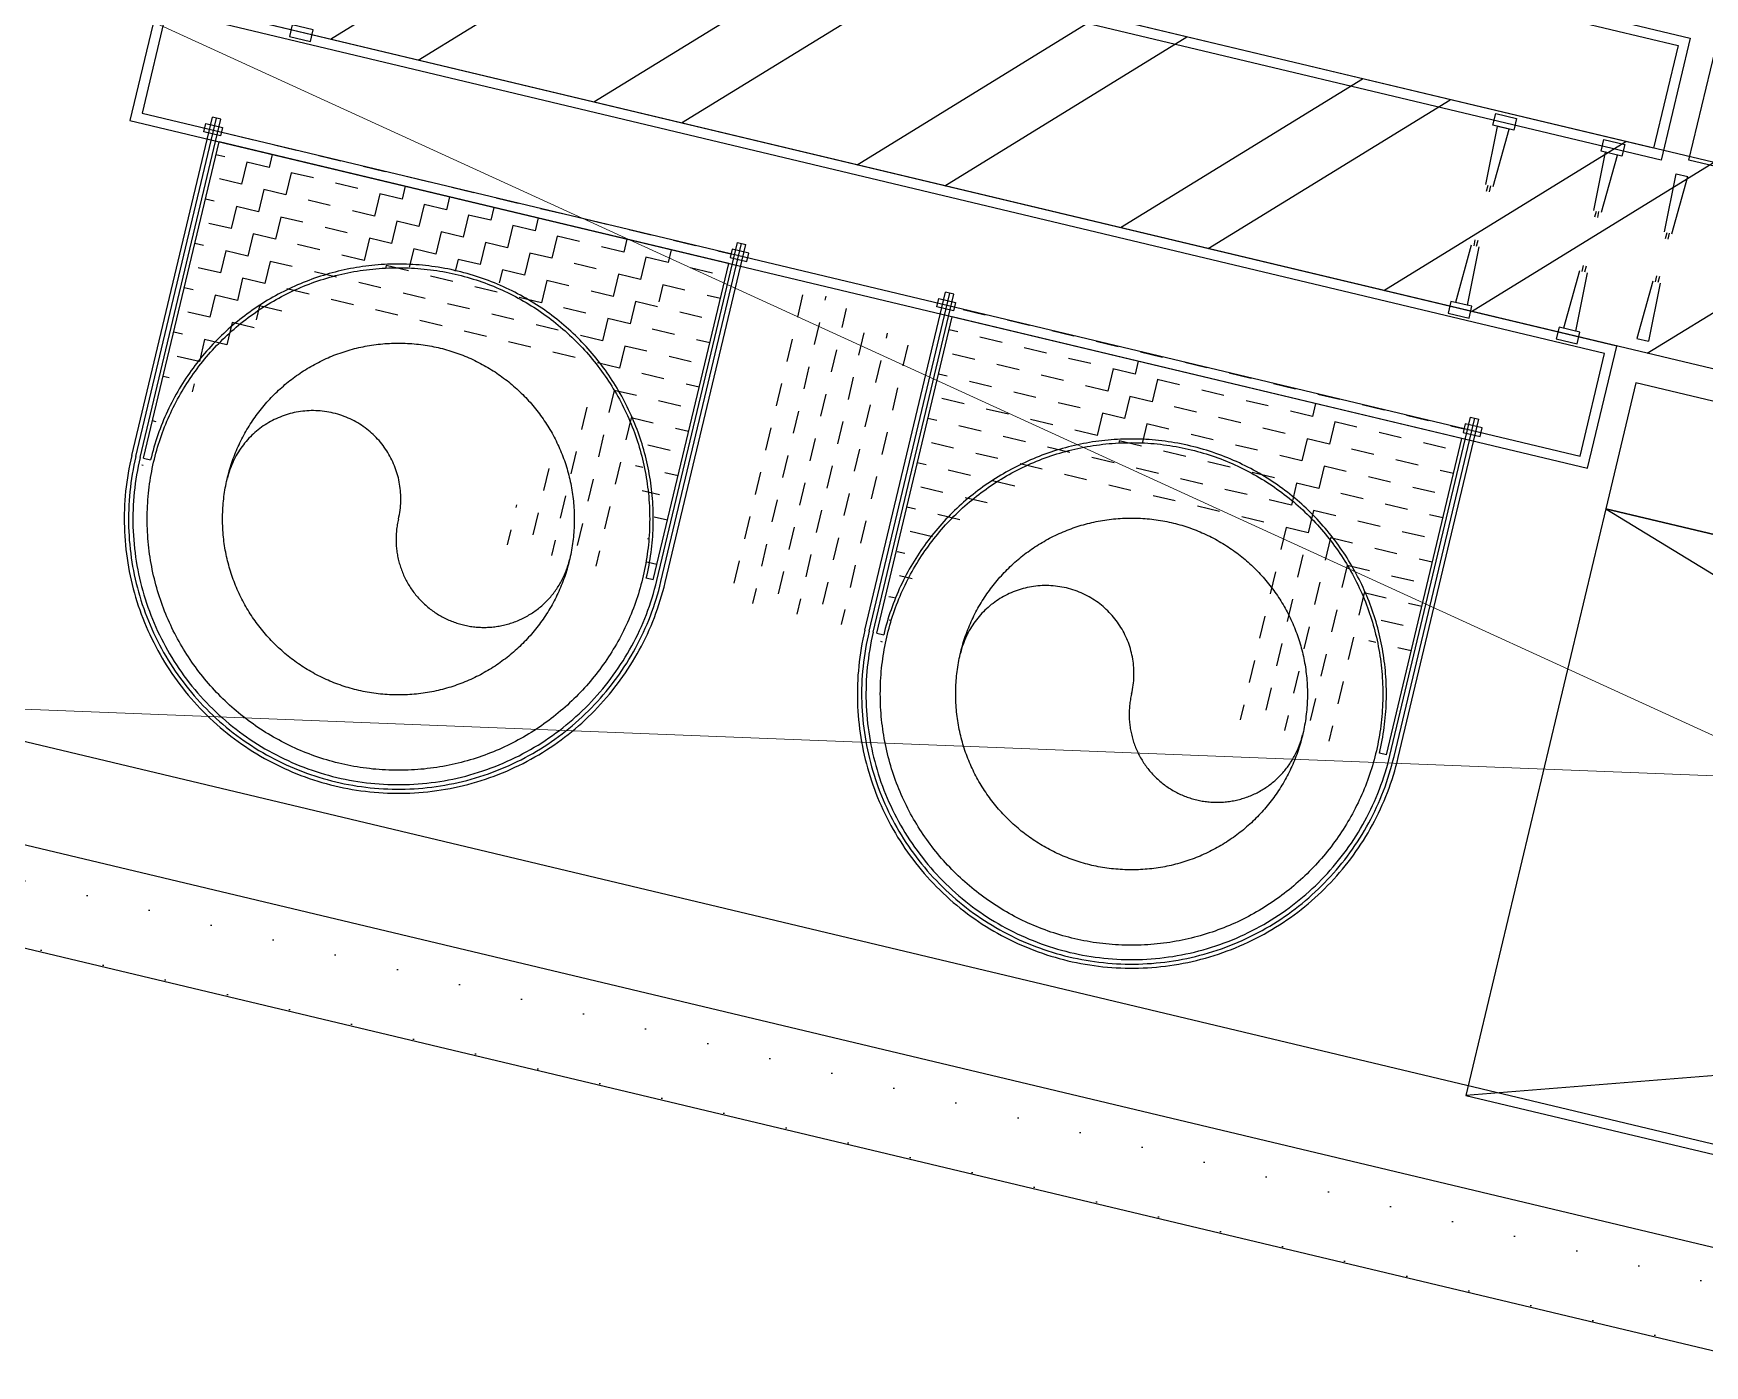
# Model space of a CAD drawing. Header units: millimetres. Extents: x 783817721 to 783927949, y 1443754877 to 1443839643.
# Drawn here: x 783889076 to 783890739, y 1443796080 to 1443797405 of the extents above; entities that cross this region are included whole.
import ezdxf

# ---------------------------------------------------------------- set-up
doc = ezdxf.new("R2010")
doc.units = ezdxf.units.MM
doc.header["$LTSCALE"] = 700
doc.linetypes.add('HIDDEN', pattern=[9.524999999999999, 6.35, -3.175])
doc.layers.get('0').update_dxf_attribs({"linetype": 'CONTINUOUS'})
doc.layers.add('A-CUTOUT BELOW', color=8, linetype='HIDDEN', lineweight=5)
for name, color, linetype in [('A-HATCH', 8, 'CONTINUOUS'), ('A-LOW WALL HT', 2, 'CONTINUOUS'), ('A-SERVICE', 254, 'HIDDEN'), ('A-SILL', 2, 'CONTINUOUS'), ('A-WALL-XXX', 7, 'CONTINUOUS')]:
    doc.layers.add(name, color=color, linetype=linetype)

# ---------------------------------------------------------------- blocks, each defined once
blk = doc.blocks.new('A$C9b6d854f')
at = {"layer": 'A-SERVICE'}
h = blk.add_hatch(dxfattribs=at)
h.set_pattern_fill('ZIGZAG', color=256, scale=7.142857144961227, angle=179.9999997041104)
h.set_pattern_definition([(179.9999997041102, (1296350.509946942, -299820.5310945511), (-22.67857155236964, -22.67857131813429), [22.67857143525189, -22.67857143525189]), (269.9999997041106, (1296327.831375182, -299820.5310919285), (22.67857131813429, -22.67857155236964), [22.67857143525193, -22.67857143525193])])
edge = h.paths.add_edge_path()
edge.add_line((-17261.45721548796, 4834.460300445557), (-17261.45721712419, 4551.307594905051))
edge.add_line((-17261.4572172761, 4551.307594776154), (-17254.3143598507, 4551.307594854641))
edge.add_arc((-17000.74293124676, 4551.307593107224), 253.5714285410236, -2.93598873213341e-07, 179.9999997588025, ccw=False)
edge.add_line((-16747.17150211334, 4551.307591438293), (-16740.02864463262, 4551.307591284871))
edge.add_line((-16740.02864462137, 4551.307591438293), (-16740.02864365012, 4874.914842799963))
edge.add_line((-16740.02864402533, 4874.914843559265), (-17261.45721541247, 4874.914845210849))
h = blk.add_hatch(dxfattribs=at)
h.set_pattern_fill('ZIGZAG', color=256, scale=7.142857144961227, angle=179.9999997041104)
h.set_pattern_definition([(179.9999997041102, (1297100.509946644, -299820.7012352943), (-22.67857155236964, -22.67857131813429), [22.67857143525187, -22.67857143525187]), (269.9999997041106, (1297077.831374824, -299820.7012343407), (22.67857131813429, -22.67857155236964), [22.67857143525193, -22.67857143525193])])
edge = h.paths.add_edge_path()
edge.add_line((-16511.45721554756, 4834.460294723511), (-16511.4572169625, 4551.30758825536))
edge.add_line((-16511.45721650124, 4551.307588100433), (-16504.31435940247, 4551.307590061871))
edge.add_arc((-16250.74293088913, 4551.307587862015), 253.5714286569791, -2.87348598249082e-07, 179.9999997650528, ccw=False)
edge.add_line((-15997.17150229216, 4551.307586669922), (-15990.02864491678, 4551.307587471805))
edge.add_line((-15990.02864509821, 4551.307587146759), (-15990.02864412696, 4874.914838508429))
edge.add_line((-15990.02864384651, 4874.914837598801), (-16511.45721505707, 4874.91483953762))
for p, q in [((-16025.47895562649, 5125.963308095932, 1.116132010315322e-08), (-16027.55614280701, 5185.02765917778, 1.116132010315322e-08)), ((-16015.55614304543, 5185.027660369873, 1.116132010315322e-08), (-16027.55614280701, 5185.02765917778, 1.116132010315322e-08)), ((-16017.73467570543, 5125.963309288025, 1.116132010315322e-08), (-16015.55614304543, 5185.027660369873, 1.116132010315322e-08)), ((-15914.84578627348, 5125.963310956955, 1.116132010315322e-08), (-15916.92297434807, 5185.027658939362, 1.116132010315322e-08)), ((-15904.92297440767, 5185.027659654617, 1.116132010315322e-08), (-15916.92297434807, 5185.027658939362, 1.116132010315322e-08)), ((-15907.10150653124, 5125.963308572769, 1.116132010315322e-08), (-15904.92297440767, 5185.027659654617, 1.116132010315322e-08)), ((-15841.58605402708, 5121.402711629868), (-15843.76458704472, 5180.467062234879)), ((-15843.76458704472, 5180.467062234879), (-15831.76458722353, 5180.467059850693)), ((-15833.8417750597, 5121.402711391449), (-15831.76458722353, 5180.467059850693)), ((-16023.16329580545, 5119.93727183342, 1.116132010315322e-08), (-16022.95137065649, 5125.963308095932, 1.116132010315322e-08)), ((-16020.16329532862, 5119.936708927155, 1.116132010315322e-08), (-16020.38558089733, 5125.963307857513, 1.116132010315322e-08)), ((-15912.53012621403, 5119.937271118164, 1.116132010315322e-08), (-15912.3182015419, 5125.963308334351, 1.116132010315322e-08)), ((-15909.53012579679, 5119.936708927155, 1.116132010315322e-08), (-15909.75241190195, 5125.963309288025, 1.116132010315322e-08)), ((-15839.15743547678, 5115.376110315323), (-15838.93515014648, 5121.402709245682)), ((-15836.15743505955, 5115.3766746521), (-15836.3693600297, 5121.402711391449)), ((-15839.15743488073, 5077.009667634964, 1.117585673676318e-08), (-15838.93514943123, 5070.983068704605, 1.117585673676318e-08)), ((-15836.15743464231, 5077.009103536606, 1.117585673676318e-08), (-15836.36935931444, 5070.983066797256, 1.117585673676318e-08)), ((-16025.4789531827, 5064.064252138138), (-16027.55614036322, 5004.99990105629)), ((-16023.16329336166, 5070.09028840065), (-16022.9513682127, 5064.064252138138)), ((-16020.16329288483, 5070.090851306915), (-16020.38557845354, 5064.064252376556)), ((-16017.73467326164, 5064.064250946045), (-16015.55614060163, 5004.999899864197)), ((-15914.84578382969, 5064.064249277115), (-15916.92297190428, 5004.999901294708)), ((-15912.53012377024, 5070.090289115906), (-15912.31819909811, 5064.064251899719)), ((-15909.530123353, 5070.090851306915), (-15909.75240945816, 5064.064250946045)), ((-15907.10150408745, 5064.064251661301), (-15904.92297196388, 5004.999900579453)), ((-15841.58605355024, 5070.983066797256, 1.117585673676318e-08), (-15843.76458632946, 5011.918715715408, 1.117585673676318e-08)), ((-15833.84177434444, 5070.983066320419, 1.117585673676318e-08), (-15831.7645868659, 5011.918718099594, 1.117585673676318e-08)), ((-15843.76458632946, 5011.918715715408, 1.117585673676318e-08), (-15831.7645868659, 5011.918718099594, 1.117585673676318e-08)), ((-16015.55614060163, 5004.999899864197), (-16027.55614036322, 5004.99990105629)), ((-15904.92297196388, 5004.999900579453), (-15916.92297190428, 5004.999901294708)), ((-17265.02864414454, 4897.315531730652), (-17273.60007244349, 4897.315531253815)), ((-17273.60007411242, 4551.307594537735), (-17273.60007244349, 4897.315531253815)), ((-17269.31435930729, 4551.307594060898), (-17269.3143581152, 4897.315530538559)), ((-17265.02864569426, 4551.307594060898), (-17265.02864414454, 4897.315531730652)), ((-16736.45721632242, 4551.307590723038), (-16736.45721495152, 4897.315529823303)), ((-16736.45721495152, 4897.315529823303), (-16727.8857870698, 4897.31552863121)), ((-16732.17150229216, 4551.307591438293), (-16732.17150038481, 4897.315527915955)), ((-16727.88578784466, 4551.307591199875), (-16727.8857870698, 4897.31552863121)), ((-16515.02864414454, 4897.315526008606), (-16523.60007148981, 4897.315524578094)), ((-16523.6000739336, 4551.307589054108), (-16523.60007148981, 4897.315524578094)), ((-16519.31436002254, 4551.307590007782), (-16519.31435823441, 4897.315525531769)), ((-16515.0286449194, 4551.307587862015), (-16515.02864414454, 4897.315526008606)), ((-15986.45721638203, 4551.307586193085), (-15986.45721483231, 4897.315522909164)), ((-15986.45721483231, 4897.315522909164), (-15977.8857870698, 4897.315521717072)), ((-15982.17150241137, 4551.307587385178), (-15982.17150092125, 4897.31552362442)), ((-15977.88578790426, 4551.307586431503), (-15977.8857870698, 4897.315521717072)), ((-17261.4572172761, 4551.307594776154), (-17261.45721542835, 4874.914845228195)), ((-16740.02864390612, 4874.914843559265), (-17261.45721542835, 4874.914845228195)), ((-16740.02864462137, 4551.307591438293), (-16740.02864390612, 4874.914843559265)), ((-16511.45721650124, 4551.307588100433), (-16511.45721495152, 4874.914839744568)), ((-15990.02864384651, 4874.914837598801), (-16511.45721495152, 4874.914839744568)), ((-15990.02864509821, 4551.307587146759), (-15990.02864384651, 4874.914837598801)), ((-15834.43178641796, 4839.977085351944, 1.117585983676318e-08), (-13984.71797132492, 4239.977086305618, 1.117585983676318e-08)), ((-13984.71797209978, 4839.977084636688, 1.117585983676318e-08), (-15834.43178641796, 4239.977085351944, 1.117585983676318e-08)), ((-17261.4572172761, 4551.307594776154), (-17254.31435996294, 4551.307595729828)), ((-16740.02864462137, 4551.307591438293), (-16747.17150211334, 4551.307591438293)), ((-16511.45721650124, 4551.307588100433), (-16504.31435972452, 4551.307589054108)), ((-15990.02864509821, 4551.307587146759), (-15997.17150229216, 4551.307586669922))]:
    blk.add_line(p, q, dxfattribs=at)
for points in [[(-15834.43175804615, 5325.467056274414), (-13766.63910004029, 5325.467056274414), (-13766.63910004029, 5196.486629460655), (-15834.43175804615, 5196.486629460655)], [(-15861.45880997181, 4999.999898910522), (-17352.61549890041, 4999.999907255173), (-17352.61549925804, 4874.99990606308), (-15861.45880943537, 4874.999898195267)], [(-15871.45880925655, 4989.999898672104), (-17342.61549979448, 4989.999907493591), (-17342.61549991369, 4884.999906539917), (-15871.45881026983, 4884.999899625778)], [(-17217.53798282146, 5004.99990606308), (-17217.53798317909, 4992.999907970428), (-17196.21722131968, 4992.999907016754), (-17196.21722090244, 5004.99990773201)], [(-16032.18779444695, 5004.999902009964), (-16032.1877951622, 4992.999900341034), (-16010.86703300476, 4992.999901771545), (-16010.86703342199, 5004.999902248383)], [(-15921.55462563038, 5004.999899864197), (-15921.55462527275, 4992.999899864197), (-15900.23386347294, 4992.999900341034), (-15900.23386406898, 5004.999900341034)], [(-15834.43175804615, 4839.977075144579), (-13766.63910004029, 4839.977075144579), (-13766.63910004029, 4968.957501958338), (-15834.43175804615, 4968.957501958338)], [(-17278.61743652821, 4881.047855138779), (-17278.61743611097, 4889.619282007217), (-17261.47457891703, 4889.619282960892), (-17261.47457897663, 4881.047853946686)], [(-16722.86842262745, 4881.047851800919), (-16722.8684232235, 4889.619280815125), (-16740.01128023863, 4889.619280576706), (-16740.01128071547, 4881.04785323143)], [(-16528.61743682623, 4881.047848939896), (-16528.61743611097, 4889.619277715683), (-16511.47457873821, 4889.619276285172), (-16511.47457891703, 4881.047848939896)], [(-15972.8684232235, 4881.047847747803), (-15972.86842310429, 4889.619275093079), (-15990.01128017902, 4889.619275093079), (-15990.01127970219, 4881.04784655571)]]:
    blk.add_lwpolyline(points, close=True, dxfattribs=at)
at = {"layer": 'A-SERVICE', "elevation": 1.117586731838158e-08}
for points in [[(-15861.4588124156, 5190.027661323547), (-17352.6155013442, 5190.027652978897), (-17352.61550170183, 5315.02765417099), (-15861.45881187916, 5315.027662038803)], [(-15871.45881170034, 5200.027661561966), (-17342.61550223827, 5200.027652740479), (-17342.61550235748, 5305.027653694153), (-15871.45881271362, 5305.027660608292)], [(-16032.18779689074, 5185.027658224106), (-16032.18779760599, 5197.027659893036), (-16010.86703544855, 5197.027658462524), (-16010.86703586578, 5185.027657985687)], [(-15921.55462807417, 5185.027660369873), (-15921.55462771654, 5197.027660369873), (-15900.23386591673, 5197.027659893036), (-15900.23386651278, 5185.027659893036)], [(-15834.43175685406, 4239.977075099945), (-13984.71794247627, 4239.977076292038), (-13984.71794259548, 4839.977075576782), (-15834.43175721169, 4839.977074623108)]]:
    blk.add_lwpolyline(points, close=True, dxfattribs=at)
at = {"layer": 'A-SERVICE'}
for centre, radius in [((-17000.74293088913, 4551.307593345642), 249.9999999999996), ((-17000.74293124676, 4551.307593107224), 250.0000000736431), ((-16250.74293112755, 4551.307589769363), 249.9999999999996), ((-16250.74293088913, 4551.307587862015), 250.0000000736431), ((-17000.74293088913, 4551.307593345642), 174.9999999999997), ((-16250.74293112755, 4551.307589769363), 174.9999999999997)]:
    blk.add_circle(centre, radius, dxfattribs=at)
for centre, radius, start, end in [((-17000.74293124676, 4551.307593107224), 253.5714286461237, 0, 180), ((-16250.74293088913, 4551.307587862015), 253.5714286461237, 0, 180), ((-17088.24293065071, 4551.307592868805), 87.50000007922877, 0, 180), ((-16338.24293082952, 4551.307588100433), 87.50000007922877, 0, 180), ((-17000.74293124676, 4551.307593107224), 272.8571429373527, 180, 0), ((-17000.74293142557, 4551.096080303192), 268.5715119394187, 179.9548934265831, 0.04513389413010849), ((-17000.74293124676, 4551.307593107224), 264.2857143635656, 180, 0), ((-16913.24293059111, 4551.307593107224), 87.50000007922878, 180, 0), ((-16250.74293088913, 4551.307587862015), 272.8571429373527, 180, 0), ((-16250.74293088913, 4551.096073627472), 268.5715119394187, 179.9548934265831, 0.04513389413010849), ((-16250.74293088913, 4551.307587862015), 264.2857143635656, 180, 0), ((-16163.24293076992, 4551.307588338852), 87.50000007922878, 180, 0)]:
    blk.add_arc(centre, radius, start, end, dxfattribs=at)
blk = doc.blocks.new('A$C3df1e9b8')
at = {"layer": 'A-SERVICE'}
blk.add_blockref('A$C9b6d854f', (75550.00305140018, -4499.950220823288), dxfattribs=at)

msp = doc.modelspace()

# ---------------------------------------------------------------- hatches: boundary and pattern name
at = {"layer": 'A-HATCH'}
h = msp.add_hatch(dxfattribs=at)
h.set_pattern_fill('ANSI32', color=256, scale=19.99999999999999, angle=3.774722192838826e-05, style=0)
h.set_pattern_definition([(31.58264065913059, (783812088.3876706, 1443708293.096645), (-99.7701511760467, 162.2842165286223), []), (31.58264065913059, (783812175.7391644, 1443708272.258614), (-99.7701511760467, 162.2842165286223), [])])
h.paths.add_polyline_path([(783891465.549798, 1443796900.143732), (783891511.9583219, 1443797094.684855), (783889128.8295752, 1443797663.189304), (783889082.4210505, 1443797468.648179)])
at = {"layer": 'A-LOW WALL HT'}
h = msp.add_hatch(dxfattribs=at)
h.set_pattern_fill('DOTS', color=1, scale=39.99999999999998, angle=3.798389681901799e-05)
h.set_pattern_definition([(346.5826409141853, (783820671.9506751, 1443800474.84538), (45.61810967520755, 54.39945376252169), [0, -63.49999999999999])])
h.paths.add_polyline_path([(783892678.7354475, 1443795736.879901), (783892581.4639616, 1443795760.080291), (783892778.7013166, 1443796586.882373), (783892875.9728025, 1443796563.681983)])
h.paths.add_polyline_path([(783888885.1848353, 1443796641.848459), (783892678.7351427, 1443795736.879973), (783892655.5314133, 1443795639.611928), (783888861.9811062, 1443796544.580414)])

# ---------------------------------------------------------------- linework, layer by layer
at = {"layer": 'A-CUTOUT BELOW'}
for p, q in [((783889082.420922, 1443797468.648209, -1.50456441937839e-08), (783892604.6692275, 1443795857.353565, -3.009139235074113e-08)), ((783892778.7024832, 1443796586.884774, -3.009139561680583e-08), (783888908.3890841, 1443796739.118966, -1.504565320441046e-08)), ((783888908.4244817, 1443796739.140356, -1.50456532041352e-08), (783892778.7095, 1443796586.914188, -3.009139561651902e-08))]:
    msp.add_line(p, q, dxfattribs=at)
at = {"layer": 'A-LOW WALL HT'}
for p, q in [((783888885.183603, 1443796641.848694, -1.504563613164438e-08), (783892581.4639798, 1443795760.081573, -3.009138565767689e-08)), ((783888861.9792131, 1443796544.578163, -1.504563518315738e-08), (783892655.5301208, 1443795639.606652, -3.009138470918926e-08))]:
    msp.add_line(p, q, dxfattribs=at)
at = {"layer": 'A-SILL'}
msp.add_line((783888908.3879939, 1443796739.119225, -1.504563708013139e-08), (783892604.6687467, 1443795857.35368, -3.009138660617928e-08), dxfattribs=at)
at = {"layer": 'A-WALL-XXX'}
for p, q in [((783894770.5221653, 1443796317.342093, -1.504564419374768e-08), (783889128.8295752, 1443797663.189304, -1.504564419378392e-08)), ((783894724.1136411, 1443796122.80097, -1.504564609072167e-08), (783889082.4210505, 1443797468.648179, -1.504564609075793e-08))]:
    msp.add_line(p, q, dxfattribs=at)

# ---------------------------------------------------------------- block references
at = {"rotation": 346.5826028830894}
msp.add_blockref('A$C3df1e9b8', (783832476.5208341, 1443810458.170673, -1.504565083355612e-08), dxfattribs=at)

doc.saveas('drawing.dxf')
